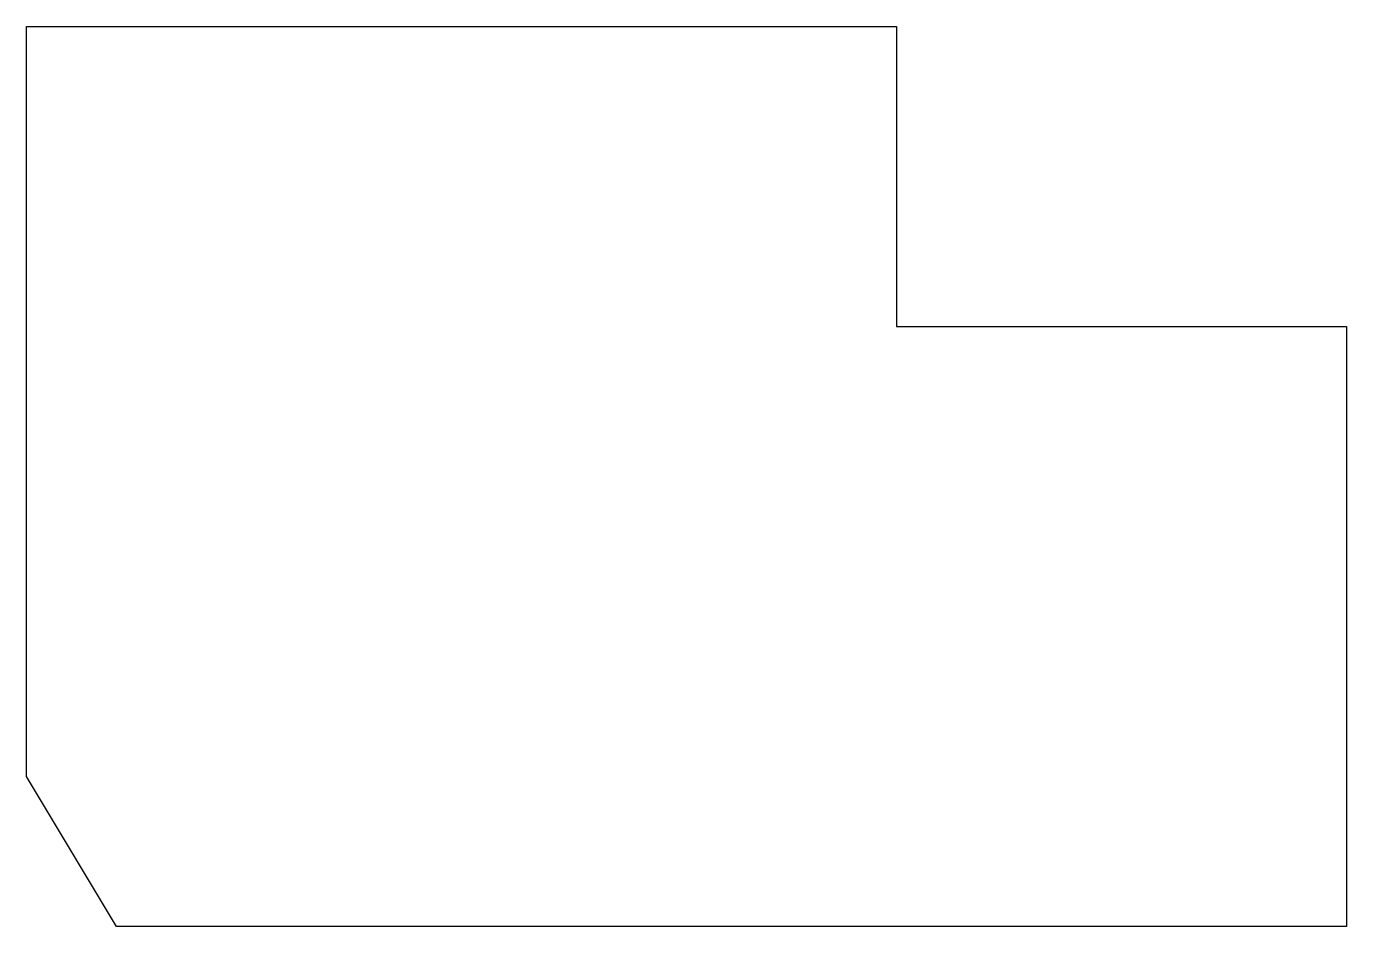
# Model space of a CAD drawing. Header units: millimetres. Extents: x 55 to 99, y 16 to 46.
import ezdxf

# ---------------------------------------------------------------- set-up
doc = ezdxf.new("R2010")
doc.units = ezdxf.units.MM
doc.layers.get('0').update_dxf_attribs({"lineweight": 25, "true_color": 0x000000})

msp = doc.modelspace()

# ---------------------------------------------------------------- linework, layer by layer
for p, q in [((55, 21), (55, 46)), ((55, 46), (84, 46)), ((84, 46), (84, 36)), ((84, 36), (99, 36)), ((99, 36), (99, 16)), ((58, 16), (55, 21)), ((99, 16), (58, 16))]:
    msp.add_line(p, q)

doc.saveas('drawing.dxf')
